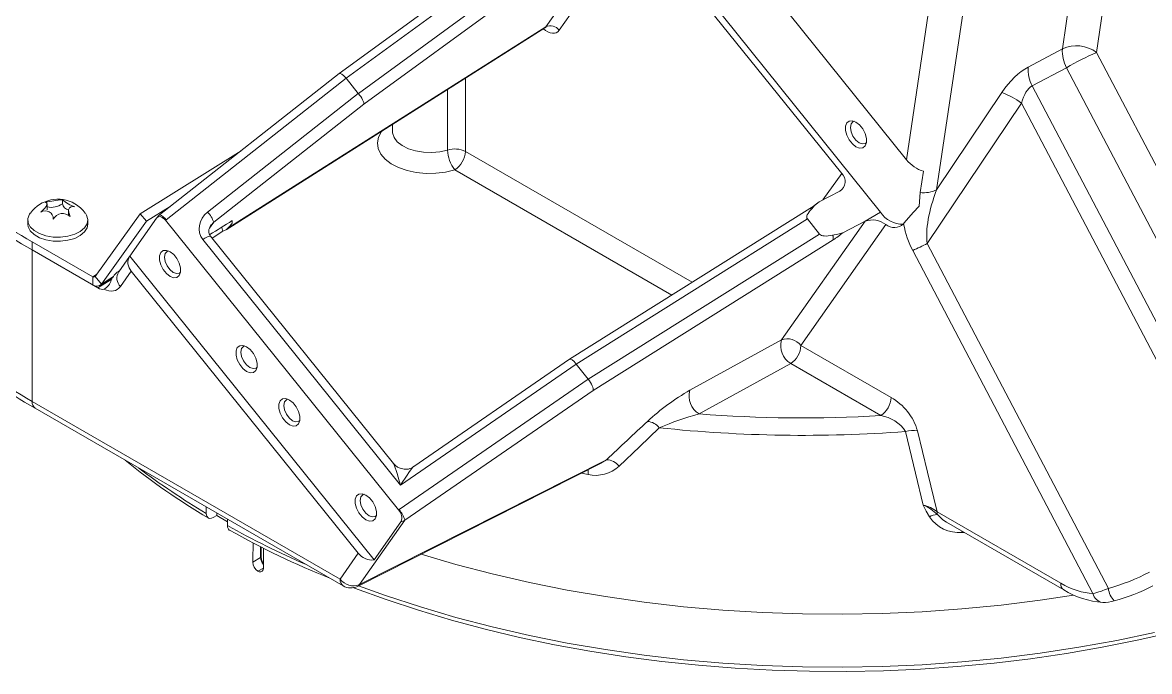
# Model space of a CAD drawing. Header units: millimetres. Extents: x 20 to 768, y 29 to 540.
# Drawn here: x 394.88 to 440, y 65.37 to 91.37 of the extents above; entities that cross this region are included whole.
import ezdxf

# ---------------------------------------------------------------- set-up
doc = ezdxf.new("R2010")
doc.units = ezdxf.units.MM

msp = doc.modelspace()

# ---------------------------------------------------------------- linework, layer by layer
at = {"color": 7, "linetype": 'Continuous', "lineweight": 15}
for p, q in [((430.266728, 85.877457), (419.914584, 98.755428)), ((418.463014, 97.176075), (429.234801, 83.776077)), ((416.668808, 95.976542), (407.555695, 89.325573)), ((416.617278, 95.549567), (407.833917, 89.139259)), ((415.826355, 91.197798), (418.953232, 95.646785)), ((419.490746, 95.511237), (416.363868, 91.062249)), ((419.490746, 95.511237), (427.674779, 85.330377)), ((408.323546, 88.530221), (417.106878, 94.94051)), ((417.648886, 94.745556), (408.541172, 88.098524)), ((403.024389, 83.066943), (415.786424, 91.159159)), ((403.100677, 83.128638), (415.826355, 91.197798)), ((435.142204, 89.590388), (436.511808, 90.321656)), ((437.879352, 90.178313), (446.922704, 72.94448)), ((436.676324, 89.564158), (435.30672, 88.83289)), ((445.732699, 72.305508), (436.676324, 89.564158)), ((407.554783, 89.32488), (400.366911, 83.668303)), ((407.832488, 89.140977), (400.622919, 83.467326)), ((407.833917, 89.139259), (408.322115, 88.531945)), ((402.285528, 83.781381), (408.322115, 88.531945)), ((431.475879, 84.670737), (434.090467, 88.569808)), ((435.30672, 88.83289), (444.336577, 71.624779)), ((408.541172, 88.098524), (402.531562, 83.369191)), ((434.873548, 88.145946), (431.102318, 82.522007)), ((443.714652, 71.297537), (434.873548, 88.145946)), ((409.684298, 87.289892), (409.684298, 87.027322)), ((403.628584, 86.235116), (399.587037, 83.706722)), ((430.947294, 85.417193), (430.819227, 84.557398)), ((427.602907, 84.620114), (426.767987, 84.182761)), ((430.819227, 84.557398), (430.781372, 84.016868)), ((395.859802, 83.867051), (395.859802, 84.108783)), ((396.471441, 84.113454), (396.471441, 84.275568)), ((400.789032, 84.000496), (399.84162, 83.407794)), ((396.720733, 83.820926), (396.720733, 83.646193)), ((399.587037, 83.706722), (397.781006, 81.193226)), ((399.168552, 82.00975), (400.243946, 83.539844)), ((399.84162, 83.407794), (399.587037, 83.706722)), ((426.39623, 83.920402), (416.782557, 77.889948)), ((426.302227, 83.501585), (417.037569, 77.690059)), ((426.302227, 83.501585), (426.791827, 82.892528)), ((428.613212, 83.417241), (429.234801, 83.776077)), ((395.090267, 83.461829), (395.090267, 83.298523)), ((397.490268, 83.298524), (397.490268, 83.46183)), ((399.84162, 83.407794), (398.035586, 80.894301)), ((400.603417, 83.450174), (409.934125, 71.842861)), ((425.265312, 78.653778), (428.613212, 83.417241)), ((429.446636, 83.277589), (426.04197, 78.43336)), ((427.727443, 82.953254), (428.613212, 83.417241)), ((430.182904, 83.34377), (430.15249, 83.305633)), ((395.261748, 82.586022), (397.689559, 81.184476)), ((395.261748, 82.586022), (395.261748, 82.259405)), ((410.009078, 72.839592), (402.101896, 82.676049)), ((409.73022, 73.700823), (402.405018, 82.813301)), ((402.46463, 82.739145), (402.901357, 83.012719)), ((417.527136, 77.080984), (426.791827, 82.892528)), ((427.333312, 82.662262), (417.726497, 76.636111)), ((395.261748, 82.259405), (397.689559, 80.857859)), ((395.261748, 82.259405), (395.261748, 76.191999)), ((395.261748, 82.259405), (397.896146, 80.7386)), ((437.731955, 68.493652), (430.517858, 82.241493)), ((431.102318, 82.522007), (438.353944, 68.702648)), ((399.165497, 82.00547), (398.72737, 81.382094)), ((399.168552, 82.00975), (408.950084, 69.841618)), ((398.718435, 81.403908), (398.76176, 81.431021)), ((399.232119, 81.415538), (398.793993, 80.792161)), ((399.232119, 81.415538), (408.32083, 70.109266)), ((397.689559, 81.184476), (397.689559, 80.857859)), ((397.781006, 81.193226), (398.035586, 80.894301)), ((397.978055, 80.83965), (398.492269, 81.161343)), ((421.595948, 76.637602), (425.265312, 78.653778)), ((426.04197, 78.43336), (429.652018, 76.349323)), ((417.038938, 77.688297), (410.009078, 72.839592)), ((416.781521, 77.889266), (410.537985, 73.58291)), ((417.038938, 77.688297), (417.527136, 77.080984)), ((425.632512, 77.707359), (421.963148, 75.691183)), ((429.24256, 75.623322), (425.632512, 77.707359)), ((409.95643, 71.85653), (417.528508, 77.079221)), ((417.726497, 76.636111), (410.18272, 71.432943)), ((395.261748, 76.191999), (407.592812, 69.073427)), ((395.386037, 75.917292), (407.717101, 68.798721)), ((408.287914, 68.782956), (418.041856, 73.717151)), ((408.369469, 68.853008), (418.262292, 73.85746)), ((402.233602, 71.70532), (402.233602, 71.964278)), ((431.493401, 71.771736), (436.442659, 68.91459)), ((402.654227, 71.621525), (402.516485, 71.542008)), ((402.654227, 71.621525), (402.654227, 71.721455)), ((403.082128, 71.374503), (402.654227, 71.621525)), ((403.08213, 71.474434), (403.08213, 71.215475)), ((410.18272, 71.432943), (408.369469, 68.853008)), ((410.025477, 71.371709), (408.950084, 69.841618)), ((431.871283, 71.350632), (436.566947, 68.639883)), ((404.095692, 69.75912), (404.407853, 69.939326)), ((407.592812, 69.073427), (408.32083, 70.109266))]:
    msp.add_line(p, q, dxfattribs=at)
at = {"color": 8, "linetype": 'Continuous', "lineweight": 15}
for p, q in [((430.266728, 85.877457), (431.538385, 94.41485)), ((438.465517, 94.113582), (437.879352, 90.178313)), ((432.837498, 93.812092), (431.475879, 84.670737)), ((436.511808, 90.321656), (436.977728, 93.449655)), ((412.607323, 89.143338), (412.607323, 86.205827)), ((411.897698, 86.265595), (411.897698, 88.693377)), ((412.607323, 86.205827), (421.685207, 80.965276)), ((420.871828, 80.45506), (412.183059, 85.470979)), ((426.926593, 84.265846), (427.674779, 85.330377)), ((402.531562, 83.369191), (402.364807, 83.131933)), ((397.844258, 81.281256), (397.689559, 81.184476)), ((397.896146, 80.7386), (398.449352, 81.084796)), ((398.517082, 81.195526), (398.035586, 80.894301)), ((418.038081, 73.723576), (418.262292, 73.85746)), ((417.521352, 73.260891), (417.252691, 73.31794)), ((432.489652, 70.993656), (432.488561, 70.937945)), ((432.577204, 70.943113), (432.488561, 70.937945)), ((404.407853, 69.939326), (404.407853, 70.375367)), ((404.436137, 70.360642), (404.436137, 69.939326)), ((404.519949, 69.514154), (404.303148, 69.388997))]:
    msp.add_line(p, q, dxfattribs=at)
at = {"color": 7, "linetype": 'Continuous', "lineweight": 15, "flags": 128}
for points in [[(415.787825, 91.155894), (415.828634, 91.176435), (415.843499, 91.177864)], [(428.247862, 86.395531), (428.394178, 86.340855), (428.522846, 86.352362), (428.618348, 86.428657), (428.669162, 86.560546), (428.669162, 86.732111), (428.618348, 86.922664), (428.522846, 87.109223), (428.394178, 87.269287), (428.247862, 87.383544), (428.101546, 87.43822), (427.972878, 87.426713), (427.877377, 87.350417), (427.826562, 87.218534), (427.826562, 87.046968), (427.877377, 86.856411), (427.972878, 86.669852), (428.101546, 86.509788), (428.247862, 86.395531)], [(428.179727, 87.416575), (428.12646, 87.396792), (428.049819, 87.308581), (428.022908, 87.167878), (428.049819, 86.996103), (428.12646, 86.819409), (428.241162, 86.664692), (428.376461, 86.555506)], [(428.376461, 86.555506), (428.511759, 86.50848), (428.626461, 86.530765), (428.67019, 86.566976)], [(395.795293, 84.170979), (395.853191, 84.140935), (395.856638, 84.08647), (395.821265, 84.008472), (395.755559, 83.921447), (395.663337, 83.825924), (395.614119, 83.780647)], [(396.785242, 83.599493), (396.727342, 83.759522), (396.723894, 83.863436), (396.759268, 83.942855), (396.824976, 83.9864), (396.917196, 83.996808), (396.966416, 83.989825)], [(426.767987, 84.182761), (426.591984, 84.038193), (426.480543, 83.913218)], [(430.182904, 83.34377), (430.535534, 83.762375), (430.781372, 84.016868)], [(397.392859, 83.735228), (397.44262, 83.6551), (397.489674, 83.483589), (397.461367, 83.310711), (397.359476, 83.14733), (397.190401, 83.003709), (396.964767, 82.888873), (396.696752, 82.810038), (396.403197, 82.772159), (396.102547, 82.777614), (395.813689, 82.826059), (395.554779, 82.914454), (395.342082, 83.037241), (395.188961, 83.186707), (395.105042, 83.353461), (395.095593, 83.527022), (395.161209, 83.696488), (395.188913, 83.736886)], [(400.366911, 83.668303), (400.333004, 83.639656), (400.243713, 83.539535)], [(400.243946, 83.539844), (400.302738, 83.588263), (400.382045, 83.59753), (400.470588, 83.566477), (400.557079, 83.501143), (400.603417, 83.450174)], [(397.490268, 83.298524), (397.461367, 83.147405), (397.359476, 82.984024), (397.190401, 82.840403), (396.964767, 82.725567), (396.696752, 82.646732), (396.403197, 82.608852), (396.102547, 82.614307), (395.813689, 82.662753), (395.554779, 82.751148), (395.342082, 82.873935), (395.188961, 83.023401), (395.105042, 83.190155), (395.090267, 83.298523)], [(402.848247, 83.171667), (402.853157, 83.150158), (402.901357, 83.012719)], [(402.901357, 83.012719), (403.049146, 83.083849), (403.100677, 83.128638)], [(403.100677, 83.128638), (403.183002, 83.215572), (403.237341, 83.279918), (403.264924, 83.328037), (403.268265, 83.436305)], [(427.310982, 82.854075), (427.526046, 82.889128), (427.727443, 82.953254)], [(400.784744, 81.202363), (400.931061, 81.147687), (401.059729, 81.159194), (401.15523, 81.23549), (401.206045, 81.367373), (401.206045, 81.538943), (401.15523, 81.729496), (401.059729, 81.916055), (400.931061, 82.076119), (400.784744, 82.190376), (400.638428, 82.245052), (400.50976, 82.233545), (400.414259, 82.15725), (400.363444, 82.025366), (400.363444, 81.853796), (400.414259, 81.663243), (400.50976, 81.476684), (400.638428, 81.31662), (400.784744, 81.202363)], [(400.716609, 82.223407), (400.663343, 82.203624), (400.586702, 82.115413), (400.55979, 81.97471), (400.586702, 81.802935), (400.663343, 81.626241), (400.778044, 81.47152), (400.913343, 81.362338)], [(400.913343, 81.362338), (401.048642, 81.315307), (401.163343, 81.337598), (401.207072, 81.373808)], [(403.846607, 77.393438), (403.992922, 77.338762), (404.121591, 77.350268), (404.217092, 77.426564), (404.267907, 77.558448), (404.267907, 77.730013), (404.217092, 77.920571), (404.121591, 78.10713), (403.992922, 78.267194), (403.846607, 78.381451), (403.700291, 78.436126), (403.571623, 78.42462), (403.476122, 78.348324), (403.425306, 78.216436), (403.425306, 78.044871), (403.476122, 77.854318), (403.571623, 77.667758), (403.700291, 77.507695), (403.846607, 77.393438)], [(403.778471, 78.414477), (403.725205, 78.394693), (403.648564, 78.306483), (403.621652, 78.165784), (403.648564, 77.994009), (403.725205, 77.817311), (403.839906, 77.662594), (403.975205, 77.553413)], [(403.975205, 77.553413), (404.110504, 77.506382), (404.225205, 77.528667), (404.268934, 77.564878)], [(405.561249, 75.260439), (405.707565, 75.205763), (405.836233, 75.217265), (405.931735, 75.293565), (405.982549, 75.425449), (405.982549, 75.597014), (405.931735, 75.787571), (405.836233, 75.974131), (405.707565, 76.13419), (405.561249, 76.248451), (405.414933, 76.303122), (405.286265, 76.291621), (405.190764, 76.215325), (405.139949, 76.083437), (405.139949, 75.911872), (405.190764, 75.721318), (405.286265, 75.534755), (405.414933, 75.374696), (405.561249, 75.260439)], [(405.493114, 76.281478), (405.439848, 76.261694), (405.363207, 76.173483), (405.336294, 76.032785), (405.363207, 75.86101), (405.439848, 75.684312), (405.554549, 75.529595), (405.689848, 75.420413)], [(405.689848, 75.420413), (405.825147, 75.373383), (405.939848, 75.395668), (405.983578, 75.431878)], [(420.373709, 75.136697), (419.576622, 74.377938), (418.764229, 73.598047)], [(430.936707, 72.041239), (430.632464, 73.32487), (430.235699, 74.988336)], [(430.709759, 75.017285), (431.112758, 73.354148), (431.493401, 71.771736)], [(408.623112, 71.451508), (408.769427, 71.396835), (408.898095, 71.408339), (408.993597, 71.484635), (409.044412, 71.61652), (409.044412, 71.788088), (408.993597, 71.978644), (408.898095, 72.165203), (408.769427, 72.325264), (408.623112, 72.439524), (408.476796, 72.494197), (408.348128, 72.482693), (408.252626, 72.406397), (408.201812, 72.274511), (408.201812, 72.102943), (408.252626, 71.912388), (408.348128, 71.725829), (408.476796, 71.565768), (408.623112, 71.451508)], [(408.554976, 72.472552), (408.50171, 72.452766), (408.42507, 72.364558), (408.398157, 72.223857), (408.42507, 72.052082), (408.50171, 71.875386), (408.616411, 71.720667), (408.75171, 71.611483)], [(431.189185, 71.563182), (431.061156, 71.799634), (430.937947, 72.038915), (430.936707, 72.041239)], [(402.516485, 71.542008), (402.436908, 71.509258), (402.351524, 71.50806), (402.307121, 71.528115), (402.255956, 71.590966), (402.23416, 71.685118), (402.233602, 71.70532)], [(408.75171, 71.611483), (408.887009, 71.564455), (409.00171, 71.586742), (409.04544, 71.62295)], [(403.08213, 71.215475), (403.087211, 71.15678), (403.12053, 71.073334), (403.155649, 71.03827), (403.169003, 71.0339)], [(404.095692, 69.75912), (404.096773, 69.831137), (404.107272, 70.53183)], [(404.531894, 70.310797), (404.521037, 69.586215), (404.519956, 69.514197)], [(410.83389, 70.070881), (412.230095, 69.660676), (413.686683, 69.279569), (415.171906, 68.93727), (416.682664, 68.634494), (418.215803, 68.371873), (419.768123, 68.149956), (421.336383, 67.969206), (422.917307, 67.83), (424.507597, 67.732629), (426.10393, 67.677296), (427.702976, 67.664117), (429.301396, 67.693119), (430.895853, 67.764242), (432.483018, 67.877336), (434.059575, 68.032168), (435.622237, 68.228411), (436.960444, 68.43129)], [(404.519956, 69.514197), (404.506662, 69.439236), (404.470764, 69.386439), (404.416397, 69.361806), (404.349804, 69.368183), (404.303148, 69.388997)], [(408.117252, 68.734167), (408.173709, 68.711597), (409.434326, 68.252317), (410.727217, 67.824695), (412.050049, 67.429468), (413.40044, 67.067317), (414.775961, 66.738864), (416.17414, 66.444683), (417.592465, 66.185275), (419.028387, 65.961093), (420.479332, 65.77252), (421.942696, 65.619887), (423.41585, 65.503454), (424.896156, 65.423426), (426.380954, 65.37994), (427.867584, 65.373074), (429.353378, 65.402833), (430.835664, 65.46917), (432.311785, 65.571969), (433.779092, 65.711049), (435.234955, 65.886171), (436.676762, 66.09703), (438.101927, 66.343263), (439.507892, 66.624444), (440.892138, 66.940083)]]:
    msp.add_lwpolyline(points, dxfattribs=at)
at = {"color": 8, "linetype": 'Continuous', "lineweight": 15, "flags": 128}
for points in [[(412.183059, 85.470979), (411.818011, 85.381608), (411.430369, 85.333443), (411.033956, 85.328203), (410.642901, 85.366072), (410.271149, 85.445702), (409.931953, 85.564255), (409.637405, 85.7175), (409.398008, 85.899978), (409.222296, 86.105181), (409.116535, 86.325794), (409.084494, 86.553951), (409.127316, 86.781517), (409.243474, 87.00038), (409.257151, 87.019043)], [(409.684298, 87.027322), (409.688916, 86.959426), (409.751015, 86.771941), (409.882759, 86.596865), (410.077748, 86.442706), (410.326506, 86.316954), (410.616946, 86.22572), (410.934953, 86.173438), (411.265077, 86.162647), (411.591276, 86.193871), (411.897698, 86.265595)], [(402.101896, 82.676049), (402.180105, 82.730353), (402.252876, 82.774157), (402.315653, 82.804722), (402.364504, 82.820129), (402.396371, 82.819414), (402.405018, 82.813301)], [(417.530141, 73.458293), (417.529695, 73.377257), (417.521352, 73.260891)], [(431.506493, 71.658525), (431.730513, 71.442023), (431.877232, 71.361435)], [(408.329739, 68.804115), (409.414927, 68.413051), (410.805186, 67.956792), (412.230095, 67.537671), (413.686683, 67.156563), (415.171906, 66.814264), (416.682664, 66.511489), (418.215803, 66.248868), (419.768123, 66.02695), (421.336383, 65.846201), (422.917307, 65.706994), (424.507597, 65.609624), (426.10393, 65.554291), (427.702976, 65.541111), (429.301396, 65.570113), (430.895853, 65.641236), (432.483018, 65.75433), (434.059575, 65.909162), (435.622237, 66.105405), (437.167739, 66.342652), (438.692854, 66.620407), (440.194398, 66.938089)]]:
    msp.add_lwpolyline(points, dxfattribs=at)
at = {"color": 7, "linetype": 'Continuous', "lineweight": 15}
for centre, radius, start, end in [((416.014581, 90.810683), 0.43045, 35.7625194, 115.9303778), ((437.902211, 90.227014), 1.393621, 176.1060137, 208.4007839), ((437.071503, 89.066253), 1.374516, 54.0037052, 114.0287177), ((443.574192, 77.53771), 13.8642, 114.2525033, 119.8367834), ((436.532624, 89.49575), 1.393638, 176.1062177, 208.4005799), ((432.79116, 85.234052), 3.57987, 54.4302365, 68.7186398), ((412.179477, 85.36858), 0.940231, 62.9322546, 107.4390465), ((413.198571, 86.284215), 1.301005, 180.820046, 218.6882417), ((411.686183, 86.247749), 0.922094, 302.6058546, 357.3942274), ((427.361481, 85.003312), 0.45291, 302.2121239, 46.2316194), ((406.627098, 102.459173), 22.893521, 230.3408368, 240.2349898), ((406.627098, 102.132556), 22.893521, 230.3408368, 240.2349898), ((430.944014, 85.793305), 1.242191, 264.2344811, 295.3512642), ((396.290695, 82.942945), 1.351581, 59.6645731, 143.9816576), ((397.109071, 77.915543), 6.391908, 95.7251109, 101.8609798), ((396.039591, 84.683048), 0.714794, 255.4320601, 307.1684058), ((397.483874, 85.457765), 1.556473, 229.4232585, 250.582118), ((396.787153, 84.182707), 0.323218, 192.372133, 258.4407059), ((396.426594, 83.087583), 1.158953, 33.8891493, 61.8522829), ((424.999469, 86.162958), 2.641969, 301.916438, 309.5744009), ((395.787283, 83.509028), 0.322121, 357.486845, 122.5185316), ((396.48619, 83.29493), 0.426839, 45.5231225, 152.0629603), ((401.606535, 83.096571), 0.964363, 16.4210715, 45.2443865), ((430.099736, 84.312362), 1.0177, 211.8001638, 272.4648347), ((402.674703, 83.015874), 0.337291, 141.2346715, 216.9118807), ((428.897717, 82.558422), 0.904717, 52.6466025, 108.3287046), ((429.783273, 83.701623), 0.541415, 231.5542492, 312.9961407), ((427.033492, 82.724564), 0.306225, 348.2610943, 25.0196084), ((426.454036, 91.457715), 10.072408, 293.7947105, 297.4830805), ((399.59008, 81.754337), 0.49287, 148.7874538, 223.4247405), ((399.234318, 80.689263), 0.881393, 125.8245238, 155.656931), ((397.730695, 81.236798), 0.066556, 231.8253429, 319.1050031), ((397.84301, 81.061828), 0.255246, 233.0448658, 318.9790772), ((397.888027, 81.187623), 0.559794, 296.310357, 346.0396146), ((426.088594, 78.428758), 0.85348, 164.7132325, 237.6981659), ((425.511973, 78.044393), 0.657413, 36.2751077, 112.0366198), ((407.430708, 96.943342), 24.231567, 230.8394447, 240.1939711), ((425.116349, 78.476935), 0.926646, 303.8501584, 357.3046722), ((426.073172, 68.751685), 9.068254, 119.5857145, 132.9195363), ((422.419225, 76.41258), 0.853475, 164.7130085, 237.6983039), ((428.726398, 76.392899), 0.926646, 303.8501584, 357.3046722), ((428.528546, 74.371218), 2.274883, 16.4991008, 60.4054366), ((419.827724, 74.69147), 0.704504, 39.1958098, 84.2785237), ((425.314085, 63.530379), 12.614038, 105.4056672, 113.0576438), ((429.005771, 74.158832), 1.483509, 33.997026, 80.8154939), ((426.122896, 129.450175), 54.616912, 263.9576304, 274.3186171), ((430.542802, 73.855307), 1.173911, 81.8235191, 105.1654007), ((415.606544, 94.173559), 26.261772, 230.7524073, 239.5951575), ((410.14155, 73.9944), 0.504159, 215.5390357, 265.4628502), ((410.229296, 73.95707), 0.482436, 254.6598895, 309.0996017), ((417.814964, 74.637951), 1.408014, 257.9638209, 312.391047), ((418.218534, 73.157488), 0.701338, 38.9151824, 86.4229161), ((409.6395, 71.541304), 0.421593, 336.2798143, 45.6661893), ((409.127202, 71.141301), 1.095068, 15.4456131, 40.7785757), ((430.721647, 70.887288), 1.173819, 48.8926023, 79.4430161), ((430.259277, 70.417169), 1.759691, 44.8650651, 67.3580644), ((431.957336, 71.768023), 0.46395, 179.5415164, 193.651393), ((431.522479, 71.02964), 0.629088, 91.4560857, 121.9922121), ((432.391002, 72.398006), 1.463316, 214.7851786, 273.8227357), ((419.79817, 100.572975), 33.899987, 240.6226596, 248.1468362), ((404.421995, 69.912029), 0.030743, 62.6125384, 117.3880007), ((404.869726, 69.960986), 0.462381, 182.684929, 220.9691972), ((404.860989, 69.958178), 0.42527, 182.540756, 216.8614232), ((408.876534, 70.542224), 0.704456, 217.9227647, 275.9929935), ((404.54428, 69.767355), 0.448664, 181.0517125, 237.4900954), ((408.122811, 69.462402), 0.65742, 216.2755197, 292.0360839), ((408.017076, 69.31835), 0.6, 240.0026883, 296.8333328), ((438.372644, 71.585777), 3.455262, 238.4936343, 265.9037929), ((436.925368, 71.924156), 3.524052, 283.2311644, 293.914866), ((436.423984, 76.132844), 8.221629, 285.2625693, 296.8582619), ((438.196075, 69.423016), 1.283023, 266.8581328, 287.8077991)]:
    msp.add_arc(centre, radius, start, end, dxfattribs=at)
at = {"color": 8, "linetype": 'Continuous', "lineweight": 15}
for centre, radius, start, end in [((426.431958, 83.841365), 0.086737, 55.93466, 114.3251538), ((400.209003, 83.203615), 0.490785, 32.5016989, 71.2314498), ((399.137528, 81.129686), 0.481601, 148.3921994, 224.4942742), ((395.548999, 76.156493), 0.289437, 172.9537099, 235.7343153), ((417.132002, 96.75613), 29.146276, 232.8514874, 239.2588967), ((421.046904, 103.537703), 36.979178, 240.9345862, 246.3846535), ((407.888529, 69.041752), 0.297409, 173.8861731, 234.8018522), ((408.183676, 68.986808), 0.228957, 297.0826587, 324.2401951), ((436.729897, 68.879084), 0.289424, 172.9532211, 235.7493556), ((439.175908, 68.781327), 0.825721, 185.4677132, 224.6330752), ((438.185232, 68.601438), 0.465917, 193.3761402, 262.6450417)]:
    msp.add_arc(centre, radius, start, end, dxfattribs=at)
for centre, major_axis, ratio, start_param, end_param in [((415.590829, 91.50877), (-0.186451, 0.354901), 0.568506172, 3.187925268, 3.425664791), ((415.873672, 91.672051), (-0.400378, 0.693128), 0.577076905, 2.098757474, 3.403168797), ((402.790836, 83.076913), (0.405258, 0.362119), 0.718901937, 1.568197078, 1.923470761), ((398.482663, 81.951358), (-0.283894, 0.529652), 0.553792228, 2.988284784, 3.085212375), ((410.000442, 72.726232), (-0.274743, 0.977615), 0.038603741, 4.817749566, 6.192914783), ((410.000442, 72.726232), (0.547402, 0.859727), 0.052844627, 0.124339117, 1.472266256)]:
    msp.add_ellipse(centre, major_axis=major_axis, ratio=ratio, start_param=start_param, end_param=end_param, dxfattribs=at)
at = {"color": 7, "linetype": 'Continuous', "lineweight": 15}
for centre, major_axis, ratio, start_param, end_param in [((407.796902, 89.006412), (-0.241666, 0.31882), 0.280596792, 4.928391795, 6.288275386), ((434.93114, 87.690573), (1.099349, 1.978949), 0.519864247, 0.677897779, 1.410936065), ((406.060372, 87.73905), (1.773928, 1.399728), 0.173109325, 0.001568593, 0.007285515), ((410.062261, 89.794809), (1.742343, 1.259983), 0.181688771, 3.150865715, 3.156582637), ((408.286501, 88.397355), (-0.241666, 0.31882), 0.280596792, 3.342845768, 4.922674872), ((435.591576, 87.139023), (-0.144405, 1.733922), 0.458815562, 0.180471681, 0.913509967), ((430.973834, 86.285663), (0.822522, -0.675432), 0.745745796, 4.438946109, 5.234344939), ((432.228767, 84.257058), (0.827304, 2.243544), 0.355772075, 1.51738741, 2.575057017), ((402.799473, 83.190272), (0.778563, 0.387836), 0.89487063, 1.798626627, 3.334516369), ((427.425883, 84.094097), (1.137117, 0.571627), 0.301153491, 2.385430436, 3.206097504), ((400.751405, 83.319548), (0.194641, 0.096959), 0.89487063, 1.798626627, 1.919108083), ((400.223927, 81.372617), (9.819647, 6.229896), 0.010122672, 1.249161472, 1.343412104), ((431.52166, 83.848854), (-0.289193, 2.57147), 0.555498392, 1.720836437, 2.182075966), ((427.915482, 83.48504), (1.137117, 0.571627), 0.301153491, 3.206097504, 4.008699018), ((427.45568, 82.971973), (0.638088, 0.48307), 0.231360432, 4.348957114, 4.971908686), ((398.058399, 81.706436), (-0.600926, 1.039259), 0.57738124, 2.447143871, 3.403012597), ((397.896145, 81.228524), (-0.300463, 0.519629), 0.57738124, 2.355463375, 2.956174446), ((415.060738, 86.449182), (27.992517, -1.1834), 0.546992107, 3.768791326, 3.950111101), ((417.001968, 77.555397), (-0.219933, 0.334216), 0.266645877, 4.946784032, 6.288994249), ((418.867016, 78.841777), (1.832883, 1.146721), 0.179702031, 3.157182719, 3.162899641), ((415.659875, 75.797359), (1.870357, 1.279457), 0.172125487, 0.007586085, 0.013303007), ((417.491567, 76.94634), (-0.219933, 0.334216), 0.266645877, 3.385020482, 4.94106711), ((411.799304, 44.688992), (47.791889, 53.600357), 0.218014424, 1.165630193, 1.199247403), ((427.188457, 94.869938), (32.343592, 1.014906), 0.597072137, 4.531417011, 4.757196145), ((409.840115, 72.013279), (0.194641, 0.096959), 0.89487063, 4.749924655, 4.870406111), ((409.831478, 71.89992), (0.535653, -0.273406), 0.874314322, 5.469210659, 5.774140983), ((437.570033, 73.061598), (5.66542, 2.224714), 0.720974258, 4.570026084, 4.861479624), ((436.437561, 72.515243), (-2.200767, 3.818962), 0.576436348, 2.357973122, 2.78519117)]:
    msp.add_ellipse(centre, major_axis=major_axis, ratio=ratio, start_param=start_param, end_param=end_param, dxfattribs=at)

doc.saveas('drawing.dxf')
